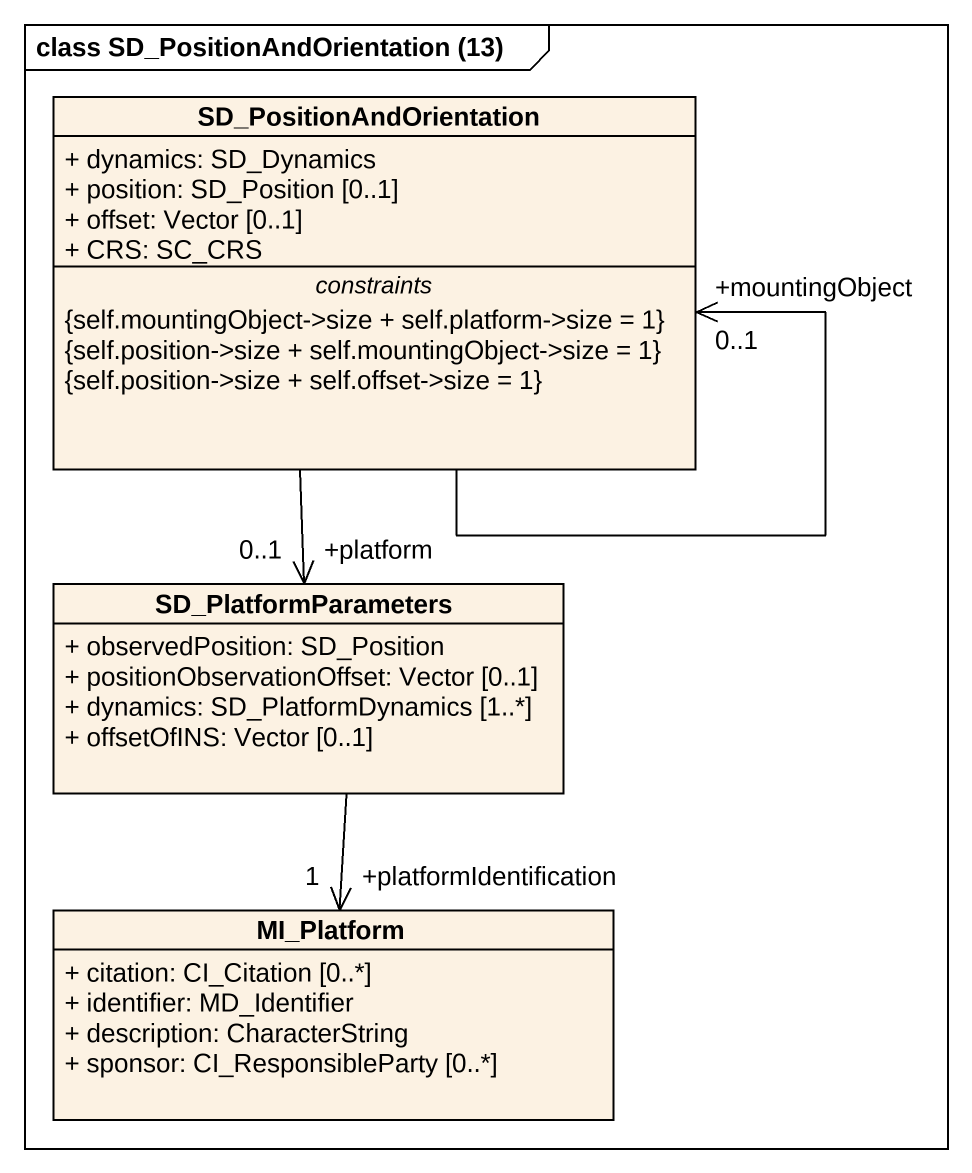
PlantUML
@startuml
mainframe class SD_PositionAndOrientation (13)
hide circle
hide empty members
skinparam classAttributeIconSize 0
class SD_PositionAndOrientation {
  + dynamics: SD_Dynamics
  + position: SD_Position [0..1]
  + offset: Vector [0..1]
  + CRS: SC_CRS
  -- constraints --
  {self.mountingObject->size + self.platform->size = 1}
  {self.position->size + self.mountingObject->size = 1}
  {self.position->size + self.offset->size = 1}
}
class SD_PlatformParameters {
  + observedPosition: SD_Position
  + positionObservationOffset: Vector [0..1]
  + dynamics: SD_PlatformDynamics [1..*]
  + offsetOfINS: Vector [0..1]
}
class MI_Platform {
  + citation: CI_Citation [0..*]
  + identifier: MD_Identifier
  + description: CharacterString
  + sponsor: CI_ResponsibleParty [0..*]
}
SD_PositionAndOrientation --> "+mountingObject\n0..1" SD_PositionAndOrientation
SD_PlatformParameters "+platform\n0..1" <-up- SD_PositionAndOrientation
MI_Platform "+platformIdentification\n1" <-up- SD_PlatformParameters
@enduml
